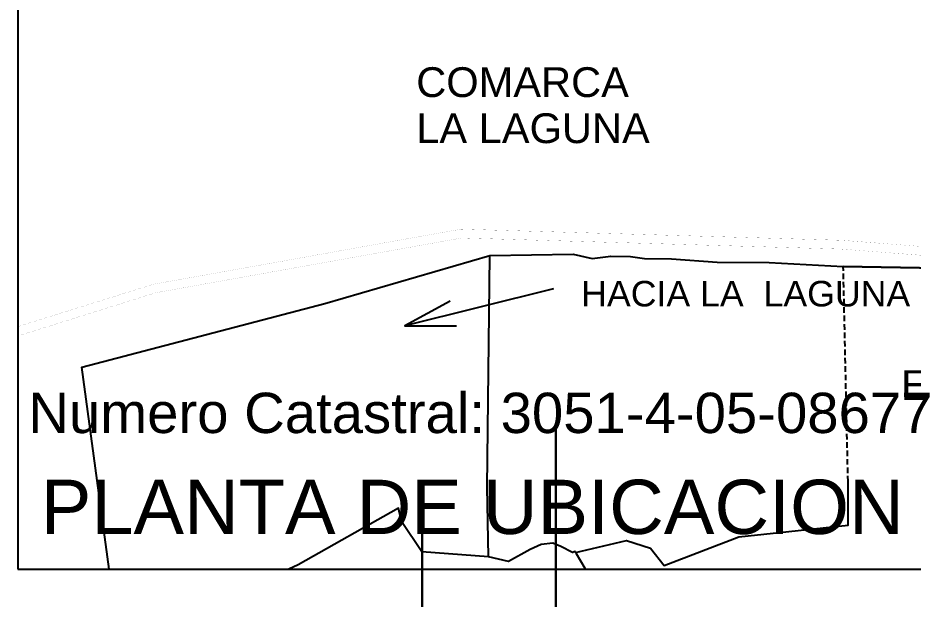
# Model space of a CAD drawing. Header units: millimetres. Extents: x 603916 to 1211550, y 1309898 to 2622648.
# Drawn here: x 605111.67 to 605151.47, y 1310763.01 to 1310788.85 of the extents above; entities that cross this region are included whole.
import ezdxf

# ---------------------------------------------------------------- set-up
doc = ezdxf.new("R2010")
doc.units = ezdxf.units.MM
doc.linetypes.add('HIDDEN', pattern=[0.375, 0.25, -0.125])
for name, color, linetype in [('2', 1, 'Continuous'), ('3', 7, 'Continuous'), ('CVL_CUADCON_LIN', 8, 'Continuous'), ('CVL_CUADCON_TX', 2, 'Continuous')]:
    doc.layers.add(name, color=color, linetype=linetype)
doc.layers.add('Nivel 30', color=7, linetype='Continuous', lineweight=0)
doc.styles.add('CAJETIN 2', font='arial.ttf', dxfattribs={"height": 0.25})
doc.styles.add('PI', font='arial.ttf', dxfattribs={"height": 0.4})
doc.styles.add('Style-ENGINEERING', font='ENGINEERING.shx')

msp = doc.modelspace()

# ---------------------------------------------------------------- linework, layer by layer
msp.add_line((605111.667, 1310837.871), (605111.667, 1310764.342))
msp.add_lwpolyline([(605111.667, 1310764.342), (605213.33, 1310764.342), (605213.33, 1310826.568), (605111.667, 1310826.568)], close=True)
at = {"layer": '2', "color": 1, "linetype": 'Continuous'}
for p, q in [((605132.538, 1310767.986), (605132.653, 1310778.29)), ((605132.597, 1310764.89), (605132.538, 1310767.986))]:
    msp.add_line(p, q, dxfattribs=at)
for points in [[(605115.72, 1310764.342), (605114.514, 1310773.326), (605125.308, 1310776.146), (605132.653, 1310778.29)], [(605132.653, 1310778.29), (605136.355, 1310778.343), (605137.197, 1310778.154), (605138.03, 1310778.264), (605138.901, 1310778.247), (605139.533, 1310778.146), (605140.727, 1310778.131), (605142.756, 1310777.986), (605145.076, 1310777.971), (605148.367, 1310777.797)], [(605136.456, 1310765.087), (605138.728, 1310765.621), (605139.796, 1310765.282), (605140.403, 1310764.512), (605143.72, 1310765.781), (605148.576, 1310766.293), (605148.577, 1310768.239)], [(605132.597, 1310764.89), (605129.629, 1310765.119), (605128.718, 1310766.458), (605128.587, 1310767.051), (605124.121, 1310764.542), (605123.707, 1310764.342)], [(605136.41, 1310765.147), (605136.328, 1310765.087), (605135.808, 1310765.354), (605135.454, 1310765.502), (605134.936, 1310765.438), (605134.45, 1310765.217), (605133.477, 1310764.677), (605132.597, 1310764.89)], [(605136.914, 1310764.342), (605136.896, 1310764.369), (605136.501, 1310765.028), (605136.41, 1310765.147)]]:
    msp.add_lwpolyline(points, dxfattribs=at)
at = {"layer": '3', "color": 30, "linetype": 'HIDDEN'}
msp.add_line((605148.577, 1310768.239), (605148.367, 1310777.797), dxfattribs=at)
at = {"layer": 'CVL_CUADCON_LIN', "color": 8, "linetype": 'Continuous', "lineweight": 30, "ltscale": 0.5}
for p, q in [((605135.578, 1310770.705), (605135.578, 1310610.312)), ((605129.638, 1310767.323), (605129.638, 1310610.312))]:
    msp.add_line(p, q, dxfattribs=at)
at = {"layer": 'CVL_CUADCON_TX'}
for points in [[(605135.476, 1310776.81), (605128.874, 1310775.167)], [(605130.883, 1310776.262), (605128.874, 1310775.167), (605131.172, 1310775.167)]]:
    msp.add_lwpolyline(points, dxfattribs=at)
at = {"layer": 'Nivel 30', "color": 1, "linetype": 'Continuous', "lineweight": 30, "const_width": 0.00296, "flags": 128}
for points in [[(605111.667, 1310775.128), (605117.688, 1310777.007), (605131.37, 1310779.458), (605148.296, 1310778.963), (605152.22, 1310778.66), (605157.526, 1310778.266), (605164.675, 1310778.408), (605171.966, 1310777.117), (605177.096, 1310776.502), (605184.419, 1310776.55), (605188.585, 1310774.514), (605192.079, 1310773.649), (605202.043, 1310773.277), (605203.088, 1310773.955)], [(605111.667, 1310774.711), (605117.782, 1310776.627), (605131.4, 1310779.066), (605148.275, 1310778.572), (605152.19, 1310778.27), (605157.515, 1310777.874), (605164.644, 1310778.016), (605171.909, 1310776.73), (605177.074, 1310776.111), (605184.33, 1310776.158), (605188.451, 1310774.145), (605192.024, 1310773.26), (605202.152, 1310772.881), (605203.301, 1310773.627)]]:
    msp.add_lwpolyline(points, dxfattribs=at)
at = {"layer": 'Nivel 30', "color": 1, "linetype": 'Continuous', "lineweight": 30}
msp.add_lwpolyline([(605148.367, 1310777.797), (605155.99, 1310777.666), (605158.883, 1310777.489), (605161.853, 1310777.989), (605162.506, 1310778.106), (605163.212, 1310778.148), (605163.761, 1310777.971), (605164.455, 1310777.555), (605165.356, 1310777.531), (605169.571, 1310777.227), (605171.507, 1310776.413), (605177.074, 1310776.111), (605178.944, 1310776.19), (605180.332, 1310776.335), (605181.841, 1310776.419), (605183.072, 1310776.518), (605184.145, 1310776.6), (605185.166, 1310776.651), (605185.4, 1310776.656)], dxfattribs=at)

# ---------------------------------------------------------------- texts
at = {"style": 'PI'}
msp.add_text('PLANTA DE UBICACION', height=2.41164, dxfattribs=at).set_placement((605112.684, 1310765.906))
at = {"insert": (605112.128, 1310772.185), "char_height": 1.7917, "width": 87.89963, "attachment_point": 1, "style": 'Style-ENGINEERING'}
msp.add_mtext('{\\fArial|b0|i0|c0|p34;Numero Catastral: 3051-4-05-08677}', dxfattribs=at)
at = {"layer": 'CVL_CUADCON_TX', "style": 'CAJETIN 2'}
for s, height, p in [('COMARCA ', 1.3244, (605129.378, 1310785.331)), ('LA LAGUNA', 1.3244, (605129.378, 1310783.283)), ('HACIA LA  LAGUNA DE APOYO', 1.13521, (605136.713, 1310776.022)), ('EL SITIO', 1.3244, (605150.927, 1310771.863))]:
    msp.add_text(s, height=height, dxfattribs=at).set_placement(p)

doc.saveas('drawing.dxf')
